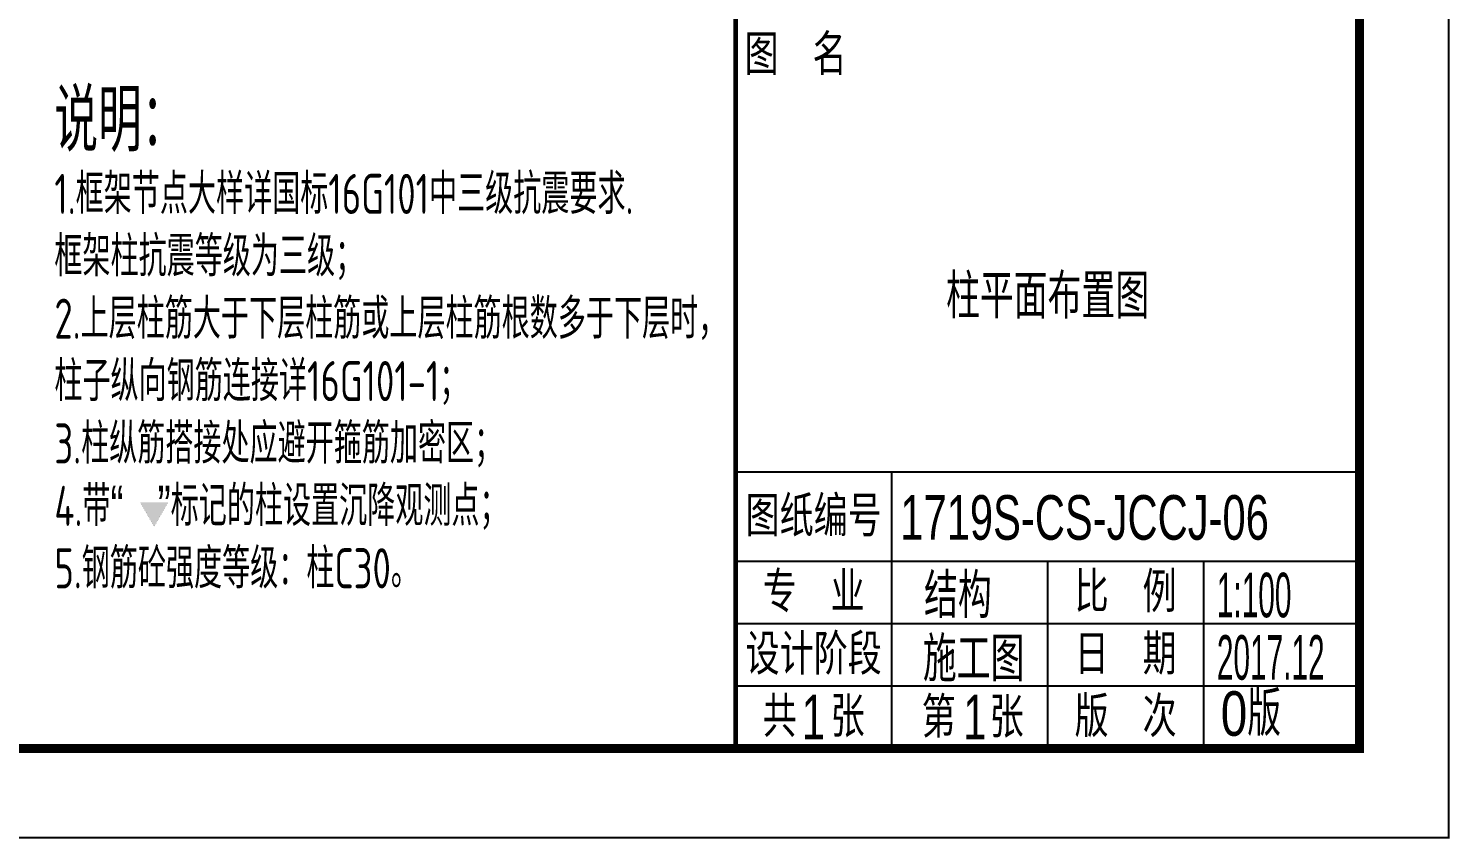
# Model space of a CAD drawing. Extents: x 287065 to 1473467, y 284802 to 344222.
# Drawn here: x 858211 to 874157, y 284802 to 293890 of the extents above; entities that cross this region are included whole.
import ezdxf
from ezdxf.enums import TextEntityAlignment as Align

# ---------------------------------------------------------------- set-up
doc = ezdxf.new("R2010")
doc.units = 0
doc.header["$LTSCALE"] = 1000
for name, color, linetype in [('FRAME', 3, 'CONTINUOUS'), ('PUB_TEXT', 7, 'CONTINUOUS'), ('SJSM', 150, 'CONTINUOUS'), ('TK', 211, 'CONTINUOUS')]:
    doc.layers.add(name, color=color, linetype=linetype)
doc.styles.add('_HZTXT', font='tq__rshz.shx', dxfattribs={"width": 0.8, "bigfont": 'tq__hzdc.shx'})
doc.styles.add('FRAME', font='simhei.ttf', dxfattribs={"width": 0.7})
doc.styles.add('TSSD_Rein', font='tssdeng.shx', dxfattribs={"width": 0.7, "bigfont": 'hztxt.shx'})
doc.styles.add('ZSM-FF', font='SJRF', dxfattribs={"width": 0.7, "bigfont": 'HZF'})

# ---------------------------------------------------------------- blocks, each defined once
blk = doc.blocks.new('TK-A2+(891X420)')
at = {"layer": 'FRAME'}
for p, q in [((714637, 354705), (707637, 354705)), ((709387, 354705), (709387, 351605)), ((714637, 353705), (707637, 353705)), ((711137, 353705), (711137, 351605)), ((712887, 353705), (712887, 351605)), ((714637, 353005), (707637, 353005)), ((714637, 352305), (707637, 352305))]:
    blk.add_line(p, q, dxfattribs=at)
for points in [[(626537, 392605, 20, 20, 0), (626537, 350605, 20, 20, 0), (715637, 350605, 20, 20, 0), (715637, 392605, 20, 20, 0)], [(629037, 391605, 100, 100, 0), (629037, 351605, 100, 100, 0), (714637, 351605, 100, 100, 0), (714637, 391605, 100, 100, 0)]]:
    blk.add_lwpolyline(points, format="xyseb", close=True, dxfattribs=at)
blk.add_lwpolyline([(707637, 391605, 50, 50, 0), (707637, 351605, 50, 50, 0)], format="xyseb", dxfattribs=at)
at = {"layer": 'FRAME', "char_height": 400, "style": 'FRAME'}
for s, insert, width, attachment_point in [('图  名', (707737, 359605), 1670.51, 1), ('图纸编号', (708512, 354205), 2325.42, 5), ('专  业', (708512, 353355), 1753.56, 5), ('比  例', (712012, 353355), 1677.63, 5), ('设计阶段', (708512, 352655), 2361.02, 5), ('日  期', (712012, 352655), 1618.31, 5), ('版  次', (712012, 351955), 1753.56, 5), ('共  张', (708512, 351955), 1741.69, 5), ('第  张', (710296, 351948), 1746.44, 5)]:
    blk.add_mtext(s, dxfattribs=dict(at, insert=insert, width=width, attachment_point=attachment_point))
at = {"layer": 'PUB_TEXT', "style": '_HZTXT'}
for s, width, p in [('结构', 0.8, (709750, 353070)), ('1:100', 0.5, (713036, 353077)), ('施工图', 0.8, (709737, 352358)), ('2017.12', 0.5, (713036, 352377))]:
    blk.add_text(s, height=500, dxfattribs=dict(at, width=width)).set_placement(p)

msp = doc.modelspace()

# ---------------------------------------------------------------- hatches: boundary and pattern name
at = {"layer": 'SJSM', "linetype": 'Continuous'}
msp.add_hatch(color=1, dxfattribs=at).paths.add_polyline_path([(859778.932, 288572.397), (859465.426, 288572.397), (859622.179, 288300.893)])

# ---------------------------------------------------------------- linework, layer by layer
at = {"layer": 'SJSM', "color": 1, "linetype": 'Continuous', "const_width": 0.5}
msp.add_lwpolyline([(859465.426, 288572.397), (859778.932, 288572.397), (859622.179, 288300.893)], close=True, dxfattribs=at)

# ---------------------------------------------------------------- block references
at = {"layer": 'TK'}
msp.add_blockref('TK-A2+(891X420)', (158510, -65793.134), dxfattribs=at)

# ---------------------------------------------------------------- texts
at = {"layer": 'PUB_TEXT', "style": '_HZTXT'}
for s, width, p in [('1719S-CS-JCCJ-06', 0.7, (867993.967, 288154.42)), ('1', 0.7, (866887.906, 285914.447)), ('1', 0.7, (868699.392, 285914.447)), ('0版', 0.8, (871589.514, 285954.703))]:
    msp.add_text(s, height=500, dxfattribs=dict(at, width=width)).set_placement(p)
at = {"layer": 'SJSM', "style": 'TSSD_Rein', "width": 0.7}
for s, height, p in [('说明：', 700, (858502.634, 292508.943)), ('1.框架节点大样详国标16G101中三级抗震要求.', 450, (858502.634, 291808.943)), ('框架柱抗震等级为三级；', 450, (858502.634, 291108.943)), ('2.上层柱筋大于下层柱筋或上层柱筋根数多于下层时，', 450, (858502.634, 290408.943)), ('柱子纵向钢筋连接详16G101-1；', 450, (858502.634, 289708.943)), ('3.柱纵筋搭接处应避开箍筋加密区；', 450, (858502.634, 289008.943)), ('4.带“  ”标记的柱设置沉降观测点；', 450, (858502.634, 288308.943)), ('5.钢筋砼强度等级：柱C30。', 450, (858502.634, 287608.943))]:
    msp.add_text(s, height=height, dxfattribs=at).set_placement(p)
at = {"layer": 'TK', "style": 'ZSM-FF', "width": 0.8}
msp.add_text('柱平面布置图', height=500, dxfattribs=at).set_placement((869646.971, 290911.708), align=Align.MIDDLE)

doc.saveas('drawing.dxf')
